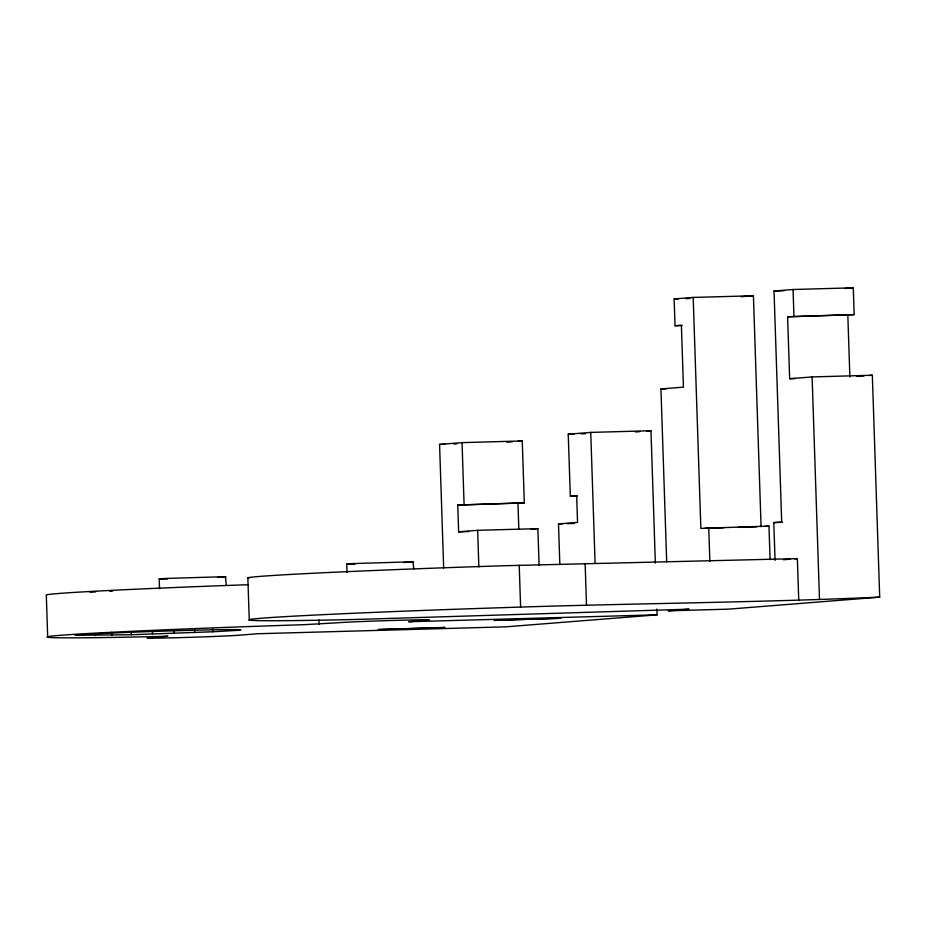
<?xml version="1.0" encoding="UTF-8"?>
<svg xmlns="http://www.w3.org/2000/svg" width="926" height="926" viewBox="0 0 926 926"><rect width="100%" height="100%" fill="white"/><g stroke="black" fill="none" stroke-linecap="round" stroke-linejoin="round"><path stroke-width="1.39" d="M159.527 588.693L159.203 578.935L164.782 578.484L225.446 576.666L226.291 585.151M226.013 576.782L217.552 577.373M346.984 572.407L346.706 564.038L352.285 563.598L412.95 561.769L413.748 568.865M413.517 561.897L403.609 562.557M682.196 325.524L675.031 325.732L674.14 298.948L693.192 297.431L753.417 295.764L761.079 526.72M775.062 560.392L773.8 522.6L781.694 521.975L774.032 291.019L793.05 289.502L853.274 287.824L854.166 314.608L787.598 316.785L789.658 378.711L795.388 378.549M741.17 296.737L753.417 295.764M845.125 288.472L853.274 287.824M675.031 325.732L681.386 325.223L683.434 387.149L660.944 388.932L666.685 561.839M787.598 316.785L854.166 314.608M789.658 378.711L812.114 376.928L872.338 375.25L879.7 597.143L728.53 609.146L668.306 610.824L689.025 609.181L355.804 619.471A241.269 3.785 -1.9 0 1 261.537 618.221A241.269 3.785 -1.9 0 1 505.7 607.56C630.363 603.335 755.107 602.641 879.7 597.143M856.897 376.477L863.912 375.921M869.526 375.47L872.338 375.25M443.67 567.985L439.572 444.411L462.039 442.628L522.252 440.961L524.313 502.876L457.745 505.052L458.636 531.837L468.672 531.559M577.477 495.919L570.312 496.116L568.251 434.19L590.742 432.407L650.966 430.729L655.353 563.054M506.811 442.177L512.425 441.737M518.051 441.285L522.252 440.961M635.502 431.956L639.727 431.62M646.753 431.065L650.966 430.729M457.745 505.052L524.313 502.876M570.312 496.116L576.666 495.607L577.546 522.391L558.494 523.908L559.848 564.779M458.636 531.837L477.654 530.32L537.879 528.653L539.094 565.288M531.084 529.186L537.879 528.653M770.085 559.686L768.974 526.084L700.855 528.387L693.192 297.431M765.026 526.408L768.974 526.084M783.431 559.732L790.399 559.177M794.577 558.841L797.367 558.621L798.756 600.465M657.078 614.829L505.897 626.833L257.544 633.743L239.383 635.19A47.365 0.741 -1.9 0 1 179.32 637.644A47.365 0.741 -1.9 0 1 149.734 637.678L167.895 636.243L154.26 636.59A241.269 3.785 -1.9 0 1 59.993 635.34A241.269 3.785 -1.9 0 1 304.156 624.68L337.226 622.793A47.365 0.741 -1.9 0 1 397.289 620.327A47.365 0.741 -1.9 0 1 426.874 620.293L408.713 621.74L657.078 614.829L656.881 609.077M212.691 631.775L236.581 630.421A83.051 1.308 -1.9 0 0 184.702 630.49A83.051 1.308 -1.9 0 0 79.404 634.796L75.168 635.271L131.284 634.738L212.691 631.775L212.598 628.893M797.367 558.621L504.311 565.728A241.269 3.785 -1.9 0 0 248.758 578.391M774.032 291.019L784.067 290.729M674.14 298.948L678.445 298.832M685.61 298.635L689.916 298.508M660.944 388.932L666.685 388.77M568.251 434.19L573.993 434.039M581.158 433.831L585.463 433.715M439.572 444.411L445.313 444.26M453.914 444.017L456.784 443.936M558.494 523.908L562.8 523.78M567.094 523.665L574.27 523.468M773.8 522.6L782.412 522.357M705.161 528.271L723.796 527.751M738.138 527.357L756.773 526.836M354.936 564.142L346.706 564.038M167.432 579.039L159.203 578.935M95.424 633.534L95.505 635.549M847.822 315.106L849.883 377.032M812.114 376.928L819.475 598.821M793.05 289.502L793.941 316.275M708.749 527.762L709.86 561.364M590.742 432.407L595.082 563.17M585.128 563.459L586.517 605.303M517.97 503.385L518.815 528.746M519.22 565.277L520.609 607.12M477.654 530.32L478.869 566.967M462.039 442.628L464.088 504.554M318.926 619.899L319.065 624.228M247.844 577.766L249.198 618.406M194.576 629.68L194.68 632.562M174.065 630.467L174.157 633.361M152.443 631.208L152.535 634.102M131.191 631.845L131.284 634.738M111.757 632.342L111.861 635.224M47.643 635.525L46.3 594.874A241.269 3.785 -1.9 0 1 248.365 584.688M90.1 592.2A83.051 1.308 -1.9 0 1 95.679 591.911M109.824 591.251A83.051 1.308 -1.9 0 1 112.636 591.124M379.857 629.437L378.144 629.622L444.955 627.481L379.857 629.437M495.78 620.223L494.079 620.408L560.878 618.267L495.78 620.223"/></g></svg>
